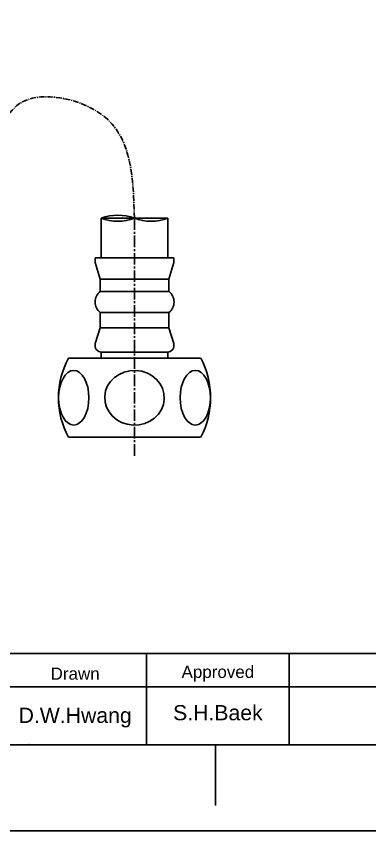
# Model space of a CAD drawing. Header units: millimetres. Extents: x 645 to 1239, y -1145 to -725.
# Drawn here: x 979.6 to 1037.8, y -1144.5 to -1010.6 of the extents above; entities that cross this region are included whole.
import ezdxf

# ---------------------------------------------------------------- set-up
doc = ezdxf.new("R2010")
doc.units = ezdxf.units.MM
doc.header["$LTSCALE"] = 0.1
doc.linetypes.add('CENTER2', pattern=[28.575, 19.05, -3.175, 3.175, -3.175])
doc.linetypes.add('CENTERX2', pattern=[101.6, 63.5, -12.7, 12.7, -12.7])
for name, color, linetype in [('CENTER', 1, 'CENTERX2'), ('FORM', 7, 'Continuous'), ('TEXT', 2, 'Continuous')]:
    doc.layers.add(name, color=color, linetype=linetype)
doc.styles.get("Standard").update_dxf_attribs({"font": 'arial.ttf'})

# ---------------------------------------------------------------- blocks, each defined once
blk = doc.blocks.new('ZF35533')
for p, q in [((5007.27, -500.48, 0), (5018.27, -500.48, 0)), ((5007.27, -507, 0), (5007.27, -500.48, 0)), ((5018.27, -507, 0), (5018.27, -500.48, 0)), ((5006.27, -507, 0), (5019.27, -507, 0)), ((5006.27, -507, 0), (5006.27, -507.77, 0)), ((5019.27, -507, 0), (5019.27, -507.77, 0)), ((5007.12, -510.5, 0), (5006.27, -507.77, 0)), ((5018.42, -510.5, 0), (5019.27, -507.77, 0)), ((5007.12, -510.5, 0), (5007.12, -512.5, 0)), ((5007.12, -510.5, 0), (5018.42, -510.5, 0)), ((5018.42, -510.5, 0), (5018.42, -512.5, 0)), ((5007.12, -512.5, 0), (5018.42, -512.5, 0)), ((5007.12, -516, 0), (5018.42, -516, 0)), ((5007.12, -516, 0), (5007.12, -518.5, 0)), ((5018.42, -516, 0), (5018.42, -518.5, 0)), ((5007.12, -518.5, 0), (5006.32, -521.07, 0)), ((5007.12, -518.5, 0), (5018.42, -518.5, 0)), ((5018.42, -518.5, 0), (5019.22, -521.07, 0)), ((5001.88, -523.5, 0), (5023.66, -523.5, 0)), ((5007.27, -523.5, 0), (5007.27, -522.5, 0)), ((5007.37, -522.5, 0), (5018.17, -522.5, 0)), ((5018.27, -523.5, 0), (5018.27, -522.5, 0)), ((5001.88, -536.5, 0), (5015.27, -536.5, 0)), ((5015.27, -536.5, 0), (5023.66, -536.5, 0))]:
    blk.add_line(p, q)
for centre, radius, start, end in [((5010.02, -507.79, 0), 7.81, 69.3903, 110.6097), ((5010.02, -493.17, 0), 7.81, 249.3903, 290.6097), ((5015.52, -493.17, 0), 7.81, 249.3903, 290.6097), ((5008.5, -514.25, 0), 2.23, 128.187, 231.813), ((5017.05, -514.25, 0), 2.23, 308.187, 51.813), ((5007.37, -521.4, 0), 1.1, 162.7229, 270), ((5018.17, -521.4, 0), 1.1, 270, 17.2771), ((5014.14, -530, 0), 13.88, 152.0652, 207.9348), ((5011.41, -530, 0), 13.88, 332.0652, 27.9348)]:
    blk.add_arc(centre, radius, start, end)
at = {"extrusion": (0, 0, -1)}
blk.add_ellipse((5002.77, -530, 0), major_axis=(0, -4.5), ratio=0.554466, dxfattribs=at)
blk.add_ellipse((5012.77, -530, 0), major_axis=(-4.9, 0), ratio=0.918558, start_param=-1.522557, end_param=4.758585, dxfattribs=at)
blk.add_ellipse((5022.78, -530, 0), major_axis=(0, -4.5), ratio=0.554466)
at = {"layer": 'CENTER', "color": 1, "linetype": 'CENTER2'}
blk.add_line((5012.77, -500.48, 0), (5012.77, -539.71, 0), dxfattribs=at)
at = {"layer": 'CENTER', "color": 1, "linetype": 'CENTER2', "ltscale": 0.5}
blk.add_spline([(5012.77, -500.48, 0), (5007.97, -483.91, 0), (4995.99, -480.74, 0), (4983.38, -525.07, 0), (4969.68, -526.84, 0), (4962.45, -499.82, 0), (4962.51, -489.27)], degree=3, dxfattribs=at)

msp = doc.modelspace()

# ---------------------------------------------------------------- linework, layer by layer
for p, q in [((658.86, -1130.38), (1224.52, -1130.38)), ((1012.4, -1130.38), (1012.4, -1140.38))]:
    msp.add_line(p, q)
msp.add_lwpolyline([(644.72, -724.52), (1238.66, -724.52), (1238.66, -1144.52), (644.72, -1144.52)], close=True)
msp.add_point((981.69, -1130.38))
at = {"layer": 'FORM'}
for p, q in [((954.02, -1115.38), (1224.52, -1115.38)), ((1001.02, -1130.38), (1001.02, -1115.38)), ((1024.52, -1130.38), (1024.52, -1115.38)), ((954.02, -1120.88), (1164.52, -1120.88))]:
    msp.add_line(p, q, dxfattribs=at)
at = {"layer": 'TEXT'}
msp.add_point((1001.02, -1120.95), dxfattribs=at)

# ---------------------------------------------------------------- block references
at = {"color": 7}
msp.add_blockref('ZF35533', (-4013.73, -543.33), dxfattribs=at)

# ---------------------------------------------------------------- texts
at = {"layer": 'TEXT', "attachment_point": 5}
for s, insert, char_height in [('Drawn', (989.27, -1118.7), 2), ('Approved', (1012.77, -1118.7), 2), ('D.W.Hwang', (989.27, -1125.92), 2.5), ('S.H.Baek', (1012.77, -1125.13), 2.5)]:
    msp.add_mtext_dynamic_manual_height_columns(s, width=23.5, gutter_width=12.5, heights=[0], dxfattribs=dict(at, insert=insert, char_height=char_height))

doc.saveas('drawing.dxf')
